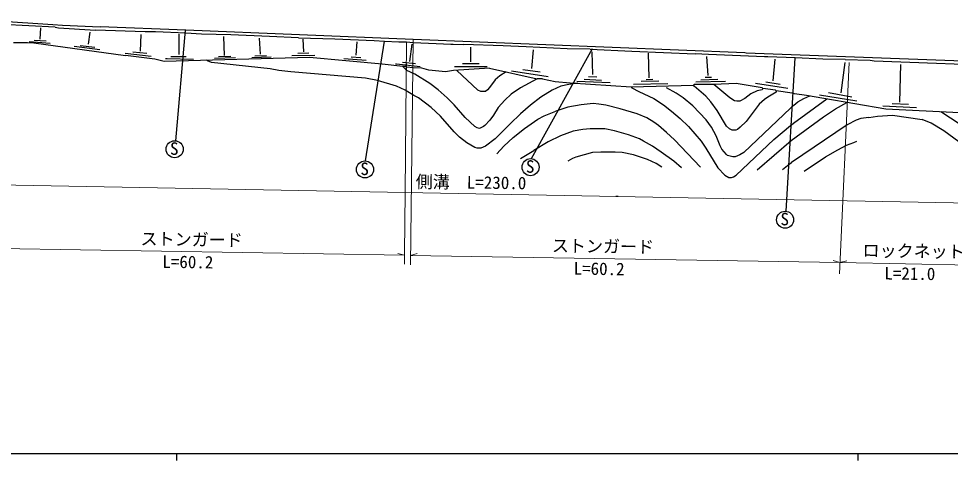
# Model space of a CAD drawing. Units: millimetres, scale not verified. Extents: x 40000 to 680000, y 20000 to 380000.
# Drawn here: x 144835 to 281602, y 204000 to 268746 of the extents above; entities that cross this region are included whole.
import ezdxf
from ezdxf.enums import TextEntityAlignment as Align

# ---------------------------------------------------------------- set-up
doc = ezdxf.new("R2010")
doc.units = ezdxf.units.MM
doc.header["$LTSCALE"] = 1000
for name, color, linetype, lineweight in [('M-BGD', 7, 'Continuous', 25), ('M-STR-HTXT', 7, 'Continuous', 13), ('M-TTL-BAND', 7, 'Continuous', 25)]:
    doc.layers.add(name, color=color, linetype=linetype, lineweight=lineweight)
doc.styles.add('ＭＳ ゴシック', font='')
doc.styles.get('ＭＳ ゴシック').set_extended_font_data('MS Gothic')

msp = doc.modelspace()

# ---------------------------------------------------------------- linework, layer by layer
at = {"layer": 'M-BGD'}
for p, q in [((136551, 268746), (149844, 267900)), ((150183, 267476), (142478, 267900)), ((147985, 265734), (148088, 267386)), ((149844, 267900), (151283, 267815)), ((150183, 267476), (150691, 267392)), ((150691, 267392), (156109, 267053)), ((151283, 267815), (156787, 267561)), ((155077, 264996), (155311, 266763)), ((163391, 266799), (156109, 267053)), ((169402, 267053), (156787, 267561)), ((164915, 266799), (163391, 266799)), ((169402, 266630), (164915, 266799)), ((167887, 250845), (169310, 267057)), ((202761, 265698), (169402, 267053)), ((146401, 265406), (149475, 265133)), ((147103, 265586), (148897, 265476)), ((162726, 263993), (162831, 266416)), ((168378, 263484), (168413, 266451)), ((171688, 266460), (169402, 266630)), ((176006, 266376), (171688, 266460)), ((175030, 263367), (174937, 266152)), ((181679, 266122), (176006, 266376)), ((180339, 263536), (180187, 265899)), ((185912, 265952), (181679, 266122)), ((185912, 265952), (191246, 265783)), ((186676, 263860), (186617, 265744)), ((191246, 265783), (197003, 265529)), ((194405, 263378), (194522, 265332)), ((195756, 247888), (198527, 265444)), ((197003, 265529), (198527, 265444)), ((198527, 265444), (200644, 265360)), ((200644, 265360), (201745, 265360)), ((201745, 265360), (202761, 265275)), ((251444, 263751), (202761, 265698)), ((144087, 265275), (146119, 265275)), ((146119, 265275), (147050, 265190)), ((147050, 265190), (160512, 263328)), ((152980, 264738), (156771, 264238)), ((153884, 264832), (156037, 264586)), ((202254, 262474), (202594, 265001)), ((202761, 265275), (206147, 265106)), ((206147, 265106), (208264, 265021)), ((208264, 265021), (208603, 265021)), ((208603, 265021), (210127, 264936)), ((215969, 264767), (210127, 264936)), ((211209, 262405), (211209, 264546)), ((219355, 264598), (215969, 264767)), ((225367, 264344), (219355, 264598)), ((220117, 248257), (229058, 264353)), ((220188, 261455), (220433, 264158)), ((228753, 264259), (225367, 264344)), ((228753, 264259), (234849, 264005)), ((234849, 264005), (244163, 263582)), ((160496, 263677), (164270, 263256)), ((164830, 262820), (160512, 263328)), ((161620, 263871), (163638, 263677)), ((166185, 262481), (164830, 262820)), ((187521, 263074), (166185, 262481)), ((166412, 262888), (166622, 262888)), ((166622, 262888), (170502, 262817)), ((167184, 263221), (169449, 263203)), ((172535, 262566), (172403, 262654)), ((173574, 262975), (176681, 263046)), ((174165, 263203), (175978, 263250)), ((179075, 263056), (181919, 263126)), ((179520, 263301), (181228, 263348)), ((184932, 263322), (188291, 263404)), ((185821, 263696), (187413, 263732)), ((198189, 262058), (187521, 263074)), ((192568, 262886), (195833, 262640)), ((193656, 263144), (195049, 263050)), ((229116, 260544), (229045, 263897)), ((237400, 260050), (237271, 263701)), ((246110, 263497), (244163, 263582)), ((246066, 260396), (245856, 263187)), ((254323, 263158), (246110, 263497)), ((251613, 263666), (251444, 263751)), ((296148, 262058), (251613, 263666)), ((254831, 263158), (254323, 263158)), ((258810, 262989), (254831, 263158)), ((255589, 259612), (255905, 262789)), ((257486, 240548), (258810, 262989)), ((262874, 262820), (258810, 262989)), ((266176, 262735), (262874, 262820)), ((266176, 262735), (269817, 262650)), ((269817, 262650), (270409, 262566)), ((173127, 262312), (172535, 262566)), ((181763, 261380), (173127, 262312)), ((183033, 261126), (181763, 261380)), ((201237, 261719), (198189, 262058)), ((200171, 262134), (200300, 262134)), ((200300, 262134), (203787, 261736)), ((201189, 262380), (203097, 262169)), ((201745, 261211), (201237, 261719)), ((201745, 261719), (201237, 261719)), ((201829, 261634), (201745, 261719)), ((202761, 261550), (201829, 261634)), ((204031, 261465), (202761, 261550)), ((205047, 261211), (204031, 261465)), ((213970, 261495), (208687, 261126)), ((208839, 261755), (213596, 261755)), ((209980, 262176), (210507, 262176)), ((210507, 262176), (212438, 262159)), ((213970, 261495), (220964, 259941)), ((218854, 261314), (221399, 260946)), ((265563, 257875), (266183, 262299)), ((270409, 262566), (279553, 262227)), ((274193, 256487), (274309, 262003)), ((279553, 262227), (288105, 261888)), ((184811, 260957), (183033, 261126)), ((195733, 260026), (184811, 260957)), ((197511, 259687), (195733, 260026)), ((201829, 261126), (201745, 261211)), ((203015, 260618), (201829, 261126)), ((205216, 259264), (203015, 260618)), ((207502, 260957), (205047, 261211)), ((208687, 261126), (207502, 260957)), ((212243, 258248), (209145, 261158)), ((209449, 260872), (209162, 261160)), ((215461, 260364), (214783, 259772)), ((216392, 260957), (215461, 260364)), ((217204, 261103), (222575, 260261)), ((220964, 259941), (218509, 258586)), ((221726, 259941), (220964, 259941)), ((221726, 259941), (223589, 259518)), ((227834, 259877), (230415, 259754)), ((228484, 260281), (229712, 260210)), ((236932, 259851), (237927, 259874)), ((244996, 259782), (247453, 259869)), ((245610, 260168), (246558, 260185)), ((200305, 258840), (197511, 259687)), ((201575, 258248), (200305, 258840)), ((206401, 258332), (205216, 259264)), ((213937, 258671), (213683, 258332)), ((214783, 259772), (213937, 258671)), ((218509, 258586), (217154, 257655)), ((224435, 258840), (223165, 258248)), ((223589, 259518), (225790, 259348)), ((225621, 259094), (224435, 258840)), ((226896, 259275), (225621, 259094)), ((225790, 259348), (234765, 258756)), ((226781, 259596), (231678, 259385)), ((234765, 258756), (243909, 259010)), ((234765, 258756), (234849, 258586)), ((234849, 258586), (235865, 258078)), ((235101, 259152), (240130, 259231)), ((236206, 259599), (238804, 259629)), ((241369, 257824), (239929, 258586)), ((243993, 259094), (243909, 259010)), ((243993, 258840), (243909, 259010)), ((246872, 259094), (243993, 259094)), ((245687, 257401), (243993, 258840)), ((244223, 259483), (248594, 259606)), ((250174, 259264), (246872, 259094)), ((249243, 257147), (246872, 259094)), ((253984, 258586), (250174, 259264)), ((252991, 259314), (257731, 258541)), ((254069, 258502), (253984, 258586)), ((254069, 258502), (253984, 258332)), ((255931, 258248), (254069, 258502)), ((254519, 259489), (256625, 259156)), ((202845, 257486), (201575, 258248)), ((203523, 257147), (202845, 257486)), ((205385, 255708), (203523, 257147)), ((207756, 257147), (206401, 258332)), ((208772, 256131), (207756, 257147)), ((212667, 258078), (212243, 258248)), ((213344, 258078), (212667, 258078)), ((213683, 258332), (213344, 258078)), ((217154, 257655), (216223, 256808)), ((221472, 257232), (219948, 256046)), ((223165, 258248), (221472, 257232)), ((235865, 258078), (238067, 257062)), ((242385, 257147), (241369, 257824)), ((243824, 255962), (242385, 257147)), ((246449, 256554), (245687, 257401)), ((249920, 256724), (249243, 257147)), ((252291, 257740), (251444, 257062)), ((253222, 258163), (252291, 257740)), ((253984, 258332), (253222, 258163)), ((254831, 257232), (254323, 256893)), ((256016, 257994), (254831, 257232)), ((256016, 258163), (255931, 258248)), ((258387, 257824), (256016, 258163)), ((256016, 258163), (256016, 257994)), ((258725, 257740), (258387, 257824)), ((260503, 257486), (258725, 257740)), ((260080, 257062), (260952, 257411)), ((263043, 257062), (260503, 257486)), ((262395, 257602), (267880, 256717)), ((263714, 257898), (267154, 257278)), ((210381, 254268), (208772, 256131)), ((216223, 256808), (215207, 255708)), ((219948, 256046), (218509, 254776)), ((225451, 255792), (223673, 255200)), ((227399, 256131), (225451, 255792)), ((229177, 256300), (227399, 256131)), ((230023, 256216), (229177, 256300)), ((231039, 256046), (230023, 256216)), ((233156, 255538), (231039, 256046)), ((238067, 257062), (239506, 256131)), ((239506, 256131), (240691, 255200)), ((245771, 253930), (243824, 255962)), ((247380, 255284), (246449, 256554)), ((250259, 256639), (249920, 256724)), ((250682, 256639), (250259, 256639)), ((251444, 257062), (250682, 256639)), ((253561, 256216), (251613, 253676)), ((254323, 256893), (253561, 256216)), ((258641, 256046), (258133, 255623)), ((258556, 253422), (263462, 256990)), ((258641, 256046), (259233, 256554)), ((259233, 256554), (260080, 257062)), ((272113, 255487), (263043, 257062)), ((264737, 255538), (266407, 256478)), ((271694, 255978), (276618, 255741)), ((273070, 256300), (275442, 256222)), ((206740, 254438), (205385, 255708)), ((208772, 252152), (206740, 254438)), ((214529, 254607), (214021, 253845)), ((215207, 255708), (214529, 254607)), ((218509, 254776), (216985, 253337)), ((221049, 254014), (221980, 254522)), ((221980, 254522), (223673, 255200)), ((235611, 254776), (233156, 255538)), ((237051, 254184), (235611, 254776)), ((240691, 255200), (241961, 254099)), ((248735, 252998), (247380, 255284)), ((258133, 255623), (251275, 249104)), ((262959, 254353), (264737, 255538)), ((269647, 254268), (270917, 254438)), ((270917, 254438), (273119, 254607)), ((282940, 254946), (272113, 255487)), ((273119, 254607), (277447, 253975)), ((283025, 253252), (280187, 255083)), ((211820, 252914), (210381, 254268)), ((213259, 253083), (213090, 252914)), ((214021, 253845), (213259, 253083)), ((216985, 253337), (214783, 251136)), ((219101, 252660), (221049, 254014)), ((238067, 253591), (237051, 254184)), ((238744, 253083), (238067, 253591)), ((239929, 252067), (238744, 253083)), ((241961, 254099), (243147, 252914)), ((246533, 252829), (245771, 253930)), ((251613, 253676), (250767, 252829)), ((255677, 251051), (258133, 253083)), ((258133, 253083), (258302, 253168)), ((258217, 250882), (262959, 254353)), ((258302, 253168), (258556, 253422)), ((266430, 253168), (258302, 247664)), ((267785, 253845), (266430, 253168)), ((268462, 254099), (267785, 253845)), ((269647, 254268), (268462, 254099)), ((278791, 253422), (277447, 253975)), ((280654, 252321), (278791, 253422)), ((209534, 251390), (208772, 252152)), ((212159, 252744), (211820, 252914)), ((212497, 252660), (212159, 252744)), ((213090, 252914), (212497, 252660)), ((217408, 251305), (219101, 252660)), ((226213, 252236), (224351, 251559)), ((227653, 252490), (226213, 252236)), ((228753, 252575), (227653, 252490)), ((230870, 252575), (228753, 252575)), ((232309, 252321), (230870, 252575)), ((234341, 251728), (232309, 252321)), ((235950, 251136), (234341, 251728)), ((241115, 250966), (239929, 252067)), ((243147, 252914), (245009, 250797)), ((247211, 251559), (246533, 252829)), ((249158, 252575), (248735, 252998)), ((249581, 252406), (249158, 252575)), ((250089, 252406), (249581, 252406)), ((250343, 252490), (250089, 252406)), ((250767, 252829), (250343, 252490)), ((282855, 250712), (280654, 252321)), ((210635, 250543), (209534, 251390)), ((211820, 249866), (210635, 250543)), ((214783, 251136), (213344, 250035)), ((216053, 250035), (217408, 251305)), ((222573, 250712), (220456, 249442)), ((224351, 251559), (222573, 250712)), ((236543, 250797), (235950, 251136)), ((237897, 250035), (236543, 250797)), ((244925, 246987), (241115, 250966)), ((245009, 250797), (245687, 249781)), ((247803, 250120), (247211, 251559)), ((250174, 245802), (255677, 251051)), ((253222, 246564), (258217, 250882)), ((266345, 250204), (267431, 250589)), ((267431, 250589), (267869, 250797)), ((212159, 249781), (211820, 249866)), ((212667, 249781), (212159, 249781)), ((213344, 250035), (212667, 249781)), ((215037, 248934), (216053, 250035)), ((218509, 248257), (220456, 249442)), ((229092, 249104), (226637, 248426)), ((230277, 249188), (229092, 249104)), ((232394, 249188), (230277, 249188)), ((233410, 249104), (232394, 249188)), ((235103, 248765), (233410, 249104)), ((239167, 249188), (237897, 250035)), ((241030, 247834), (239167, 249188)), ((245687, 249781), (247465, 246902)), ((248057, 249612), (247803, 250120)), ((248735, 248850), (248057, 249612)), ((251275, 249104), (250682, 248765)), ((263297, 248511), (265075, 249527)), ((265075, 249527), (266345, 250204)), ((226129, 248257), (225451, 247834)), ((226637, 248426), (226129, 248257)), ((237135, 248088), (235103, 248765)), ((238405, 247495), (237135, 248088)), ((242131, 246902), (241030, 247834)), ((248904, 248680), (248735, 248850)), ((249666, 248511), (248904, 248680)), ((250005, 248511), (249666, 248511)), ((250682, 248765), (250005, 248511)), ((257963, 247410), (258302, 247664)), ((260165, 246394), (263297, 248511)), ((239252, 246987), (238405, 247495)), ((247465, 246902), (248481, 245802)), ((256947, 246648), (257963, 247410)), ((248481, 245802), (249073, 245463)), ((249073, 245463), (249497, 245463)), ((249497, 245463), (249751, 245548)), ((249751, 245548), (250174, 245802)), ((232817, 242669), (232479, 242669))]:
    msp.add_line(p, q, dxfattribs=at)
for centre in [(167738, 249604), (195678, 246641), (219978, 246979), (257347, 239270)]:
    msp.add_circle(centre, 1250, dxfattribs=at)
at = {"layer": 'M-STR-HTXT'}
for p, q in [((201575, 243262), (201745, 265360)), ((202337, 232678), (202761, 265698)), ((201745, 261719), (201745, 262142)), ((201745, 261211), (201745, 261719)), ((265329, 231324), (266769, 262312)), ((295322, 241497), (63756, 245823)), ((201491, 234372), (201575, 243262)), ((201491, 234052), (141983, 235046)), ((201491, 234052), (200495, 234336)), ((201491, 232763), (201491, 234372)), ((202355, 234050), (203359, 234301)), ((265399, 232996), (202355, 234050)), ((265399, 232996), (264404, 233281)), ((265399, 232996), (266404, 233244)), ((286808, 232573), (265399, 232996))]:
    msp.add_line(p, q, dxfattribs=at)
at = {"layer": 'M-TTL-BAND'}
for p, q in [((40000, 205000), (579000, 205000)), ((168000, 205000), (168000, 204000)), ((268000, 205000), (268000, 204000))]:
    msp.add_line(p, q, dxfattribs=at)

# ---------------------------------------------------------------- texts
at = {"layer": 'M-BGD', "style": 'ＭＳ ゴシック'}
for p in [(167060, 248231), (195000, 245267), (219299, 245606), (256668, 237897)]:
    msp.add_text('S', height=1833, dxfattribs=at).set_placement(p, align=Align.BOTTOM_LEFT)
msp.add_text('側溝\u3000L=230.0', height=1833, rotation=359.197, dxfattribs=at).set_placement((203103, 243407), align=Align.BOTTOM_LEFT)
at = {"layer": 'M-STR-HTXT', "style": 'ＭＳ ゴシック'}
for s, p in [('ストンガード', (162717, 235023)), ('ストンガード', (223089, 234026)), ('ロックネット', (268694, 233317)), ('L=60.2', (165912, 231674)), ('L=60.2', (226284, 230678)), ('L=21.0', (271889, 229969))]:
    msp.add_text(s, height=1833, rotation=359.197, dxfattribs=at).set_placement(p, align=Align.BOTTOM_LEFT)

doc.saveas('drawing.dxf')
